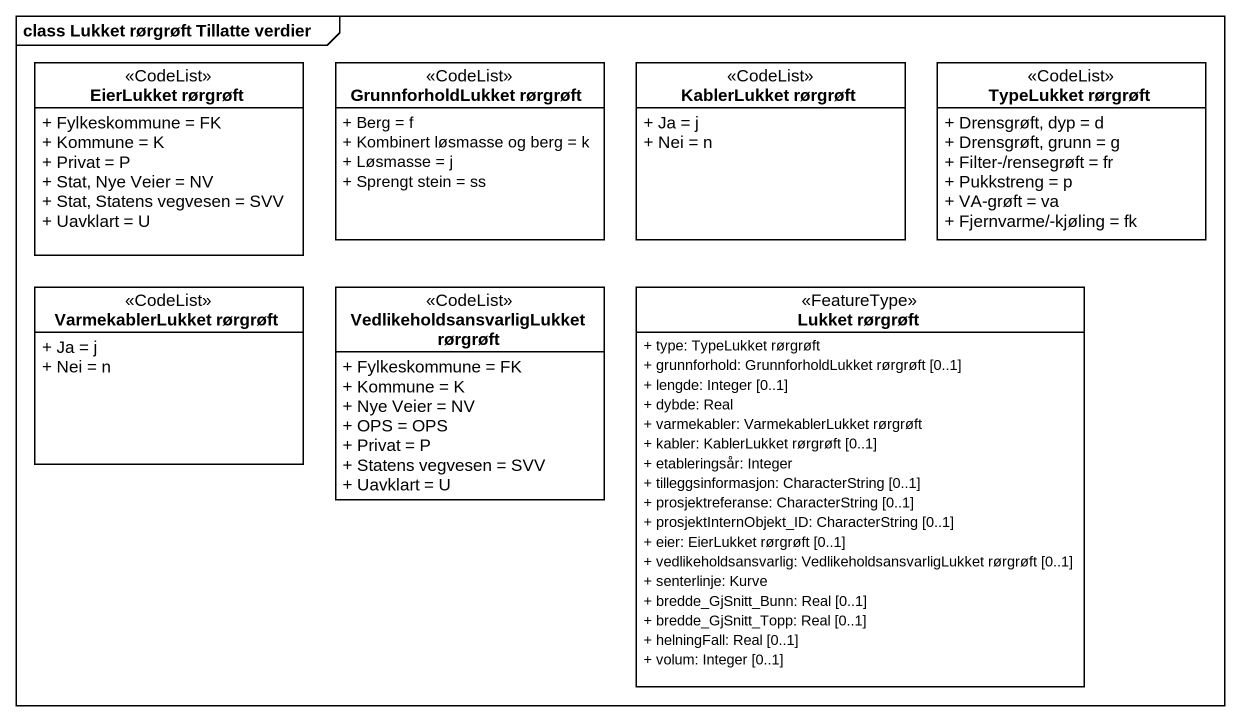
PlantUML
@startuml
mainframe class Lukket rørgrøft Tillatte verdier
hide circle
hide empty members
skinparam classAttributeIconSize 0
class "EierLukket rørgrøft" as EierLukket_rørgrøft <<CodeList>> {
  + Fylkeskommune = FK
  + Kommune = K
  + Privat = P
  + Stat, Nye Veier = NV
  + Stat, Statens vegvesen = SVV
  + Uavklart = U
}
class "GrunnforholdLukket rørgrøft" as GrunnforholdLukket_rørgrøft <<CodeList>> {
  + Berg = f
  + Kombinert løsmasse og berg = k
  + Løsmasse = j
  + Sprengt stein = ss
}
class "KablerLukket rørgrøft" as KablerLukket_rørgrøft <<CodeList>> {
  + Ja = j
  + Nei = n
}
class "TypeLukket rørgrøft" as TypeLukket_rørgrøft <<CodeList>> {
  + Drensgrøft, dyp = d
  + Drensgrøft, grunn = g
  + Filter-/rensegrøft = fr
  + Pukkstreng = p
  + VA-grøft = va
  + Fjernvarme/-kjøling = fk
}
class "VarmekablerLukket rørgrøft" as VarmekablerLukket_rørgrøft <<CodeList>> {
  + Ja = j
  + Nei = n
}
class "VedlikeholdsansvarligLukket rørgrøft" as VedlikeholdsansvarligLukket <<CodeList>> {
  + Fylkeskommune = FK
  + Kommune = K
  + Nye Veier = NV
  + OPS = OPS
  + Privat = P
  + Statens vegvesen = SVV
  + Uavklart = U
}
class "Lukket rørgrøft" as Lukket_rørgrøft <<FeatureType>> {
  + type: TypeLukket rørgrøft
  + grunnforhold: GrunnforholdLukket rørgrøft [0..1]
  + lengde: Integer [0..1]
  + dybde: Real
  + varmekabler: VarmekablerLukket rørgrøft
  + kabler: KablerLukket rørgrøft [0..1]
  + etableringsår: Integer
  + tilleggsinformasjon: CharacterString [0..1]
  + prosjektreferanse: CharacterString [0..1]
  + prosjektInternObjekt_ID: CharacterString [0..1]
  + eier: EierLukket rørgrøft [0..1]
  + vedlikeholdsansvarlig: VedlikeholdsansvarligLukket rørgrøft [0..1]
  + senterlinje: Kurve
  + bredde_GjSnitt_Bunn: Real [0..1]
  + bredde_GjSnitt_Topp: Real [0..1]
  + helningFall: Real [0..1]
  + volum: Integer [0..1]
}
@enduml
